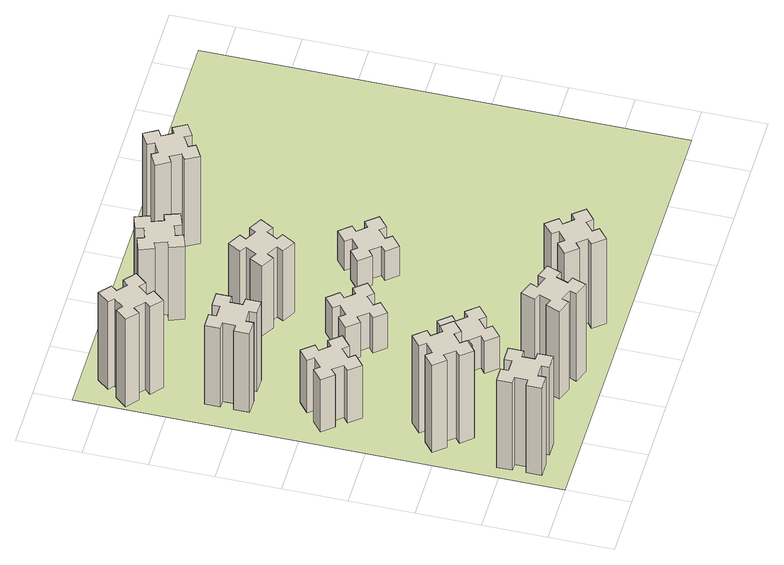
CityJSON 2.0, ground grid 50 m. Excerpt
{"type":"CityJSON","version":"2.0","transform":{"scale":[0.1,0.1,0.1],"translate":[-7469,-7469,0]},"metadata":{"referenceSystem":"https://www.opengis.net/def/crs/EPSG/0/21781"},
"CityObjects":{
"building1":{"type":"Building","attributes":{"class":"1000","function":"1000","usage":"1000","yearOfConstruction":2016,"roofType":"1000","measuredHeight":90,"storeysAboveGround":30,"storeysBelowGround":0},"geometry":[{"type":"Solid","lod":"1","boundaries":[[[[0,1,2,3,4,5,6,7,8,9,10,11,12,13,14,15,16,17,18,19]],[[17,16,20,21]],[[16,15,22,20]],[[15,14,23,22]],[[14,13,24,23]],[[13,12,25,24]],[[12,11,26,25]],[[11,10,27,26]],[[10,9,28,27]],[[9,8,29,28]],[[8,7,30,29]],[[7,6,31,30]],[[6,5,32,31]],[[5,4,33,32]],[[4,3,34,33]],[[3,2,35,34]],[[2,1,36,35]],[[1,0,37,36]],[[0,19,38,37]],[[19,18,39,38]],[[18,17,21,39]],[[24,25,26,27,28,29,30,31,32,33,34,35,36,37,38,39,21,20,22,23]]]]}]},
"building2":{"type":"Building","attributes":{"class":"1000","function":"1000","usage":"1000","yearOfConstruction":2016,"roofType":"1000","measuredHeight":90,"storeysAboveGround":30,"storeysBelowGround":0},"geometry":[{"type":"Solid","lod":"1","boundaries":[[[[40,41,42,43,44,45,46,47,48,49,50,51,52,53,54,55,56,57,58,59]],[[57,56,60,61]],[[56,55,62,60]],[[55,54,63,62]],[[54,53,64,63]],[[53,52,65,64]],[[52,51,66,65]],[[51,50,67,66]],[[50,49,68,67]],[[49,48,69,68]],[[48,47,70,69]],[[47,46,71,70]],[[46,45,72,71]],[[45,44,73,72]],[[44,43,74,73]],[[43,42,75,74]],[[42,41,76,75]],[[41,40,77,76]],[[40,59,78,77]],[[59,58,79,78]],[[58,57,61,79]],[[64,65,66,67,68,69,70,71,72,73,74,75,76,77,78,79,61,60,62,63]]]]}]},
"building3":{"type":"Building","attributes":{"class":"1000","function":"1000","usage":"1000","yearOfConstruction":2016,"roofType":"1000","measuredHeight":54,"storeysAboveGround":30,"storeysBelowGround":0},"geometry":[{"type":"Solid","lod":"1","boundaries":[[[[80,81,82,83,84,85,86,87,88,89,90,91,92,93,94,95,96,97,98,99]],[[97,96,100,101]],[[96,95,102,100]],[[95,94,103,102]],[[94,93,104,103]],[[93,92,105,104]],[[92,91,106,105]],[[91,90,107,106]],[[90,89,108,107]],[[89,88,109,108]],[[88,87,110,109]],[[87,86,111,110]],[[86,85,112,111]],[[85,84,113,112]],[[84,83,114,113]],[[83,82,115,114]],[[82,81,116,115]],[[81,80,117,116]],[[80,99,118,117]],[[99,98,119,118]],[[98,97,101,119]],[[104,105,106,107,108,109,110,111,112,113,114,115,116,117,118,119,101,100,102,103]]]]}]},
"building4":{"type":"Building","attributes":{"class":"1000","function":"1000","usage":"1000","yearOfConstruction":2016,"roofType":"1000","measuredHeight":81,"storeysAboveGround":30,"storeysBelowGround":0},"geometry":[{"type":"Solid","lod":"1","boundaries":[[[[120,121,122,123,124,125,126,127,128,129,130,131,132,133,134,135,136,137,138,139]],[[137,136,140,141]],[[136,135,142,140]],[[135,134,143,142]],[[134,133,144,143]],[[133,132,145,144]],[[132,131,146,145]],[[131,130,147,146]],[[130,129,148,147]],[[129,128,149,148]],[[128,127,150,149]],[[127,126,151,150]],[[126,125,152,151]],[[125,124,153,152]],[[124,123,154,153]],[[123,122,155,154]],[[122,121,156,155]],[[121,120,157,156]],[[120,139,158,157]],[[139,138,159,158]],[[138,137,141,159]],[[144,145,146,147,148,149,150,151,152,153,154,155,156,157,158,159,141,140,142,143]]]]}]},
"building5":{"type":"Building","attributes":{"class":"1000","function":"1000","usage":"1000","yearOfConstruction":2016,"roofType":"1000","measuredHeight":90,"storeysAboveGround":30,"storeysBelowGround":0},"geometry":[{"type":"Solid","lod":"1","boundaries":[[[[160,161,162,163,164,165,166,167,168,169,170,171,172,173,174,175,176,177,178,179]],[[177,176,180,181]],[[176,175,182,180]],[[175,174,183,182]],[[174,173,184,183]],[[173,172,185,184]],[[172,171,186,185]],[[171,170,187,186]],[[170,169,188,187]],[[169,168,189,188]],[[168,167,190,189]],[[167,166,191,190]],[[166,165,192,191]],[[165,164,193,192]],[[164,163,194,193]],[[163,162,195,194]],[[162,161,196,195]],[[161,160,197,196]],[[160,179,198,197]],[[179,178,199,198]],[[178,177,181,199]],[[184,185,186,187,188,189,190,191,192,193,194,195,196,197,198,199,181,180,182,183]]]]}]},
"building6":{"type":"Building","attributes":{"class":"1000","function":"1000","usage":"1000","yearOfConstruction":2016,"roofType":"1000","measuredHeight":90,"storeysAboveGround":30,"storeysBelowGround":0},"geometry":[{"type":"Solid","lod":"1","boundaries":[[[[200,201,202,203,204,205,206,207,208,209,210,211,212,213,214,215,216,217,218,219]],[[217,216,220,221]],[[216,215,222,220]],[[215,214,223,222]],[[214,213,224,223]],[[213,212,225,224]],[[212,211,226,225]],[[211,210,227,226]],[[210,209,228,227]],[[209,208,229,228]],[[208,207,230,229]],[[207,206,231,230]],[[206,205,232,231]],[[205,204,233,232]],[[204,203,234,233]],[[203,202,235,234]],[[202,201,236,235]],[[201,200,237,236]],[[200,219,238,237]],[[219,218,239,238]],[[218,217,221,239]],[[224,225,226,227,228,229,230,231,232,233,234,235,236,237,238,239,221,220,222,223]]]]}]},
"building7":{"type":"Building","attributes":{"class":"1000","function":"1000","usage":"1000","yearOfConstruction":2016,"roofType":"1000","measuredHeight":33,"storeysAboveGround":30,"storeysBelowGround":0},"geometry":[{"type":"Solid","lod":"1","boundaries":[[[[240,241,242,243,244,245,246,247,248,249,250,251,252,253,254,255,256,257,258,259]],[[257,256,260,261]],[[256,255,262,260]],[[255,254,263,262]],[[254,253,264,263]],[[253,252,265,264]],[[252,251,266,265]],[[251,250,267,266]],[[250,249,268,267]],[[249,248,269,268]],[[248,247,270,269]],[[247,246,271,270]],[[246,245,272,271]],[[245,244,273,272]],[[244,243,274,273]],[[243,242,275,274]],[[242,241,276,275]],[[241,240,277,276]],[[240,259,278,277]],[[259,258,279,278]],[[258,257,261,279]],[[264,265,266,267,268,269,270,271,272,273,274,275,276,277,278,279,261,260,262,263]]]]}]},
"building8":{"type":"Building","attributes":{"class":"1000","function":"1000","usage":"1000","yearOfConstruction":2016,"roofType":"1000","measuredHeight":36,"storeysAboveGround":30,"storeysBelowGround":0},"geometry":[{"type":"Solid","lod":"1","boundaries":[[[[280,281,282,283,284,285,286,287,288,289,290,291,292,293,294,295,296,297,298,299]],[[297,296,300,301]],[[296,295,302,300]],[[295,294,303,302]],[[294,293,304,303]],[[293,292,305,304]],[[292,291,306,305]],[[291,290,307,306]],[[290,289,308,307]],[[289,288,309,308]],[[288,287,310,309]],[[287,286,311,310]],[[286,285,312,311]],[[285,284,313,312]],[[284,283,314,313]],[[283,282,315,314]],[[282,281,316,315]],[[281,280,317,316]],[[280,299,318,317]],[[299,298,319,318]],[[298,297,301,319]],[[304,305,306,307,308,309,310,311,312,313,314,315,316,317,318,319,301,300,302,303]]]]}]},
"building9":{"type":"Building","attributes":{"class":"1000","function":"1000","usage":"1000","yearOfConstruction":2016,"roofType":"1000","measuredHeight":87,"storeysAboveGround":30,"storeysBelowGround":0},"geometry":[{"type":"Solid","lod":"1","boundaries":[[[[320,321,322,323,324,325,326,327,328,329,330,331,332,333,334,335,336,337,338,339]],[[337,336,340,341]],[[336,335,342,340]],[[335,334,343,342]],[[334,333,344,343]],[[333,332,345,344]],[[332,331,346,345]],[[331,330,347,346]],[[330,329,348,347]],[[329,328,349,348]],[[328,327,350,349]],[[327,326,351,350]],[[326,325,352,351]],[[325,324,353,352]],[[324,323,354,353]],[[323,322,355,354]],[[322,321,356,355]],[[321,320,357,356]],[[320,339,358,357]],[[339,338,359,358]],[[338,337,341,359]],[[344,345,346,347,348,349,350,351,352,353,354,355,356,357,358,359,341,340,342,343]]]]}]},
"building10":{"type":"Building","attributes":{"class":"1000","function":"1000","usage":"1000","yearOfConstruction":2016,"roofType":"1000","measuredHeight":72,"storeysAboveGround":30,"storeysBelowGround":0},"geometry":[{"type":"Solid","lod":"1","boundaries":[[[[360,361,362,363,364,365,366,367,368,369,370,371,372,373,374,375,376,377,378,379]],[[377,376,380,381]],[[376,375,382,380]],[[375,374,383,382]],[[374,373,384,383]],[[373,372,385,384]],[[372,371,386,385]],[[371,370,387,386]],[[370,369,388,387]],[[369,368,389,388]],[[368,367,390,389]],[[367,366,391,390]],[[366,365,392,391]],[[365,364,393,392]],[[364,363,394,393]],[[363,362,395,394]],[[362,361,396,395]],[[361,360,397,396]],[[360,379,398,397]],[[379,378,399,398]],[[378,377,381,399]],[[384,385,386,387,388,389,390,391,392,393,394,395,396,397,398,399,381,380,382,383]]]]}]},
"building11":{"type":"Building","attributes":{"class":"1000","function":"1000","usage":"1000","yearOfConstruction":2016,"roofType":"1000","measuredHeight":75,"storeysAboveGround":30,"storeysBelowGround":0},"geometry":[{"type":"Solid","lod":"1","boundaries":[[[[400,401,402,403,404,405,406,407,408,409,410,411,412,413,414,415,416,417,418,419]],[[417,416,420,421]],[[416,415,422,420]],[[415,414,423,422]],[[414,413,424,423]],[[413,412,425,424]],[[412,411,426,425]],[[411,410,427,426]],[[410,409,428,427]],[[409,408,429,428]],[[408,407,430,429]],[[407,406,431,430]],[[406,405,432,431]],[[405,404,433,432]],[[404,403,434,433]],[[403,402,435,434]],[[402,401,436,435]],[[401,400,437,436]],[[400,419,438,437]],[[419,418,439,438]],[[418,417,421,439]],[[424,425,426,427,428,429,430,431,432,433,434,435,436,437,438,439,421,420,422,423]]]]}]},
"building12":{"type":"Building","attributes":{"class":"1000","function":"1000","usage":"1000","yearOfConstruction":2016,"roofType":"1000","measuredHeight":30,"storeysAboveGround":30,"storeysBelowGround":0},"geometry":[{"type":"Solid","lod":"1","boundaries":[[[[440,441,442,443,444,445,446,447,448,449,450,451,452,453,454,455,456,457,458,459]],[[457,456,460,461]],[[456,455,462,460]],[[455,454,463,462]],[[454,453,464,463]],[[453,452,465,464]],[[452,451,466,465]],[[451,450,467,466]],[[450,449,468,467]],[[449,448,469,468]],[[448,447,470,469]],[[447,446,471,470]],[[446,445,472,471]],[[445,444,473,472]],[[444,443,474,473]],[[443,442,475,474]],[[442,441,476,475]],[[441,440,477,476]],[[440,459,478,477]],[[459,458,479,478]],[[458,457,461,479]],[[464,465,466,467,468,469,470,471,472,473,474,475,476,477,478,479,461,460,462,463]]]]}]},
"building13":{"type":"Building","attributes":{"class":"1000","function":"1000","usage":"1000","yearOfConstruction":2016,"roofType":"1000","measuredHeight":90,"storeysAboveGround":30,"storeysBelowGround":0},"geometry":[{"type":"Solid","lod":"1","boundaries":[[[[480,481,482,483,484,485,486,487,488,489,490,491,492,493,494,495,496,497,498,499]],[[497,496,500,501]],[[496,495,502,500]],[[495,494,503,502]],[[494,493,504,503]],[[493,492,505,504]],[[492,491,506,505]],[[491,490,507,506]],[[490,489,508,507]],[[489,488,509,508]],[[488,487,510,509]],[[487,486,511,510]],[[486,485,512,511]],[[485,484,513,512]],[[484,483,514,513]],[[483,482,515,514]],[[482,481,516,515]],[[481,480,517,516]],[[480,499,518,517]],[[499,498,519,518]],[[498,497,501,519]],[[504,505,506,507,508,509,510,511,512,513,514,515,516,517,518,519,501,500,502,503]]]]}]},
"landuse1":{"type":"LandUse","attributes":{"name":"plot1","function":"1010"},"geometry":[{"type":"MultiSurface","lod":"1","boundaries":[[[520,521,522,523]]]}]}
},
"vertices":[
[165,425,0],[165,325,0],[105,325,0],[105,205,0],[225,205,0],[225,265,0],[325,265,0],[325,205,0],[445,205,0],[445,325,0],[385,325,0],[385,425,0],[445,425,0],[445,545,0],[325,545,0],[325,485,0],[225,485,0],[225,545,0],[105,545,0],[105,425,0],[225,485,900],[225,545,900],[325,485,900],[325,545,900],[445,545,900],[445,425,900],[385,425,900],[385,325,900],[445,325,900],[445,205,900],[325,205,900],[325,265,900],[225,265,900],[225,205,900],[105,205,900],[105,325,900],[165,325,900],[165,425,900],[105,425,900],[105,545,900],
[492,1048,0],[427,1124,0],[473,1163,0],[396,1255,0],[304,1178,0],[343,1132,0],[266,1067,0],[228,1113,0],[136,1036,0],[213,944,0],[259,983,0],[323,906,0],[277,868,0],[354,776,0],[446,853,0],[408,899,0],[484,963,0],[523,917,0],[615,994,0],[538,1086,0],[484,963,900],[523,917,900],[408,899,900],[446,853,900],[354,776,900],[277,868,900],[323,906,900],[259,983,900],[213,944,900],[136,1036,900],[228,1113,900],[266,1067,900],[343,1132,900],[304,1178,900],[396,1255,900],[473,1163,900],[427,1124,900],[492,1048,900],[538,1086,900],[615,994,900],
[492,1888,0],[427,1964,0],[473,2003,0],[396,2095,0],[304,2018,0],[343,1972,0],[266,1907,0],[228,1953,0],[136,1876,0],[213,1784,0],[259,1823,0],[323,1746,0],[277,1708,0],[354,1616,0],[446,1693,0],[408,1739,0],[484,1803,0],[523,1757,0],[615,1834,0],[538,1926,0],[484,1803,540],[523,1757,540],[408,1739,540],[446,1693,540],[354,1616,540],[277,1708,540],[323,1746,540],[259,1823,540],[213,1784,540],[136,1876,540],[228,1953,540],[266,1907,540],[343,1972,540],[304,2018,540],[396,2095,540],[473,2003,540],[427,1964,540],[492,1888,540],[538,1926,540],[615,1834,540],
[485,2545,0],[485,2645,0],[545,2645,0],[545,2765,0],[425,2765,0],[425,2705,0],[325,2705,0],[325,2765,0],[205,2765,0],[205,2645,0],[265,2645,0],[265,2545,0],[205,2545,0],[205,2425,0],[325,2425,0],[325,2485,0],[425,2485,0],[425,2425,0],[545,2425,0],[545,2545,0],[425,2485,810],[425,2425,810],[325,2485,810],[325,2425,810],[205,2425,810],[205,2545,810],[265,2545,810],[265,2645,810],[205,2645,810],[205,2765,810],[325,2765,810],[325,2705,810],[425,2705,810],[425,2765,810],[545,2765,810],[545,2645,810],[485,2645,810],[485,2545,810],[545,2545,810],[545,2425,810],
[1029,460,0],[995,366,0],[939,387,0],[897,274,0],[1010,233,0],[1031,289,0],[1125,255,0],[1104,199,0],[1217,157,0],[1258,270,0],[1202,291,0],[1236,385,0],[1292,364,0],[1333,477,0],[1220,518,0],[1200,462,0],[1106,496,0],[1127,552,0],[1014,593,0],[973,480,0],[1106,496,900],[1127,552,900],[1200,462,900],[1220,518,900],[1333,477,900],[1292,364,900],[1236,385,900],[1202,291,900],[1258,270,900],[1217,157,900],[1104,199,900],[1125,255,900],[1031,289,900],[1010,233,900],[897,274,900],[939,387,900],[995,366,900],[1029,460,900],[973,480,900],[1014,593,900],
[384,3387,0],[308,3452,0],[346,3498,0],[254,3575,0],[177,3483,0],[223,3444,0],[159,3368,0],[113,3406,0],[36,3314,0],[128,3237,0],[166,3283,0],[243,3219,0],[204,3173,0],[296,3096,0],[373,3188,0],[327,3226,0],[392,3303,0],[438,3264,0],[515,3356,0],[423,3433,0],[392,3303,900],[438,3264,900],[327,3226,900],[373,3188,900],[296,3096,900],[204,3173,900],[243,3219,900],[166,3283,900],[128,3237,900],[36,3314,900],[113,3406,900],[159,3368,900],[223,3444,900],[177,3483,900],[254,3575,900],[346,3498,900],[308,3452,900],[384,3387,900],[423,3433,900],[515,3356,900],
[1083,1132,0],[1006,1067,0],[968,1113,0],[876,1036,0],[953,944,0],[999,983,0],[1063,906,0],[1017,868,0],[1094,776,0],[1186,853,0],[1148,899,0],[1224,963,0],[1263,917,0],[1355,994,0],[1278,1086,0],[1232,1048,0],[1167,1124,0],[1213,1163,0],[1136,1255,0],[1044,1178,0],[1167,1124,330],[1213,1163,330],[1232,1048,330],[1278,1086,330],[1355,994,330],[1263,917,330],[1224,963,330],[1148,899,330],[1186,853,330],[1094,776,330],[1017,868,330],[1063,906,330],[999,983,330],[953,944,330],[876,1036,330],[968,1113,330],[1006,1067,330],[1083,1132,330],[1044,1178,330],[1136,1255,330],
[1083,1972,0],[1006,1907,0],[968,1953,0],[876,1876,0],[953,1784,0],[999,1823,0],[1063,1746,0],[1017,1708,0],[1094,1616,0],[1186,1693,0],[1148,1739,0],[1224,1803,0],[1263,1757,0],[1355,1834,0],[1278,1926,0],[1232,1888,0],[1167,1964,0],[1213,2003,0],[1136,2095,0],[1044,2018,0],[1167,1964,360],[1213,2003,360],[1232,1888,360],[1278,1926,360],[1355,1834,360],[1263,1757,360],[1224,1803,360],[1148,1739,360],[1186,1693,360],[1094,1616,360],[1017,1708,360],[1063,1746,360],[999,1823,360],[953,1784,360],[876,1876,360],[968,1953,360],[1006,1907,360],[1083,1972,360],[1044,2018,360],[1136,2095,360],
[1639,343,0],[1703,266,0],[1657,228,0],[1734,136,0],[1826,213,0],[1788,259,0],[1864,323,0],[1903,277,0],[1995,354,0],[1918,446,0],[1872,408,0],[1807,484,0],[1853,523,0],[1776,615,0],[1684,538,0],[1723,492,0],[1646,427,0],[1608,473,0],[1516,396,0],[1593,304,0],[1646,427,870],[1608,473,870],[1723,492,870],[1684,538,870],[1776,615,870],[1853,523,870],[1807,484,870],[1872,408,870],[1918,446,870],[1995,354,870],[1903,277,870],[1864,323,870],[1788,259,870],[1826,213,870],[1734,136,870],[1657,228,870],[1703,266,870],[1639,343,870],[1593,304,870],[1516,396,870],
[1314,2666,0],[1227,2716,0],[1257,2768,0],[1153,2828,0],[1093,2724,0],[1145,2694,0],[1095,2607,0],[1043,2637,0],[983,2533,0],[1087,2473,0],[1117,2525,0],[1204,2475,0],[1174,2423,0],[1278,2363,0],[1338,2467,0],[1286,2497,0],[1336,2584,0],[1388,2554,0],[1448,2658,0],[1344,2718,0],[1336,2584,720],[1388,2554,720],[1286,2497,720],[1338,2467,720],[1278,2363,720],[1174,2423,720],[1204,2475,720],[1117,2525,720],[1087,2473,720],[983,2533,720],[1043,2637,720],[1095,2607,720],[1145,2694,720],[1093,2724,720],[1153,2828,720],[1257,2768,720],[1227,2716,720],[1314,2666,720],[1344,2718,720],[1448,2658,720],
[1125,3456,0],[1031,3422,0],[1010,3478,0],[897,3437,0],[939,3324,0],[995,3345,0],[1029,3251,0],[973,3230,0],[1014,3117,0],[1127,3159,0],[1106,3215,0],[1200,3249,0],[1220,3193,0],[1333,3234,0],[1292,3347,0],[1236,3326,0],[1202,3420,0],[1258,3440,0],[1217,3553,0],[1104,3512,0],[1202,3420,750],[1258,3440,750],[1236,3326,750],[1292,3347,750],[1333,3234,750],[1220,3193,750],[1200,3249,750],[1106,3215,750],[1127,3159,750],[1014,3117,750],[973,3230,750],[1029,3251,750],[995,3345,750],[939,3324,750],[897,3437,750],[1010,3478,750],[1031,3422,750],[1125,3456,750],[1104,3512,750],[1217,3553,750],
[1972,1988,0],[1907,2064,0],[1953,2103,0],[1876,2195,0],[1784,2118,0],[1823,2072,0],[1746,2007,0],[1708,2053,0],[1616,1976,0],[1693,1884,0],[1739,1923,0],[1803,1846,0],[1757,1808,0],[1834,1716,0],[1926,1793,0],[1888,1839,0],[1964,1903,0],[2003,1857,0],[2095,1934,0],[2018,2026,0],[1964,1903,300],[2003,1857,300],[1888,1839,300],[1926,1793,300],[1834,1716,300],[1757,1808,300],[1803,1846,300],[1739,1923,300],[1693,1884,300],[1616,1976,300],[1708,2053,300],[1746,2007,300],[1823,2072,300],[1784,2118,300],[1876,2195,300],[1953,2103,300],[1907,2064,300],[1972,1988,300],[2018,2026,300],[2095,1934,300],
[1844,3556,0],[1757,3506,0],[1727,3558,0],[1623,3498,0],[1683,3394,0],[1735,3424,0],[1785,3337,0],[1733,3307,0],[1793,3203,0],[1897,3263,0],[1867,3315,0],[1954,3365,0],[1984,3313,0],[2088,3373,0],[2028,3477,0],[1976,3447,0],[1926,3534,0],[1978,3564,0],[1918,3668,0],[1814,3608,0],[1926,3534,900],[1978,3564,900],[1976,3447,900],[2028,3477,900],[2088,3373,900],[1984,3313,900],[1954,3365,900],[1867,3315,900],[1897,3263,900],[1793,3203,900],[1733,3307,900],[1785,3337,900],[1735,3424,900],[1683,3394,900],[1623,3498,900],[1727,3558,900],[1757,3506,900],[1844,3556,900],[1814,3608,900],[1918,3668,900],
[5,3705,0],[3705,3705,0],[3705,5,0],[5,5,0]
]}
